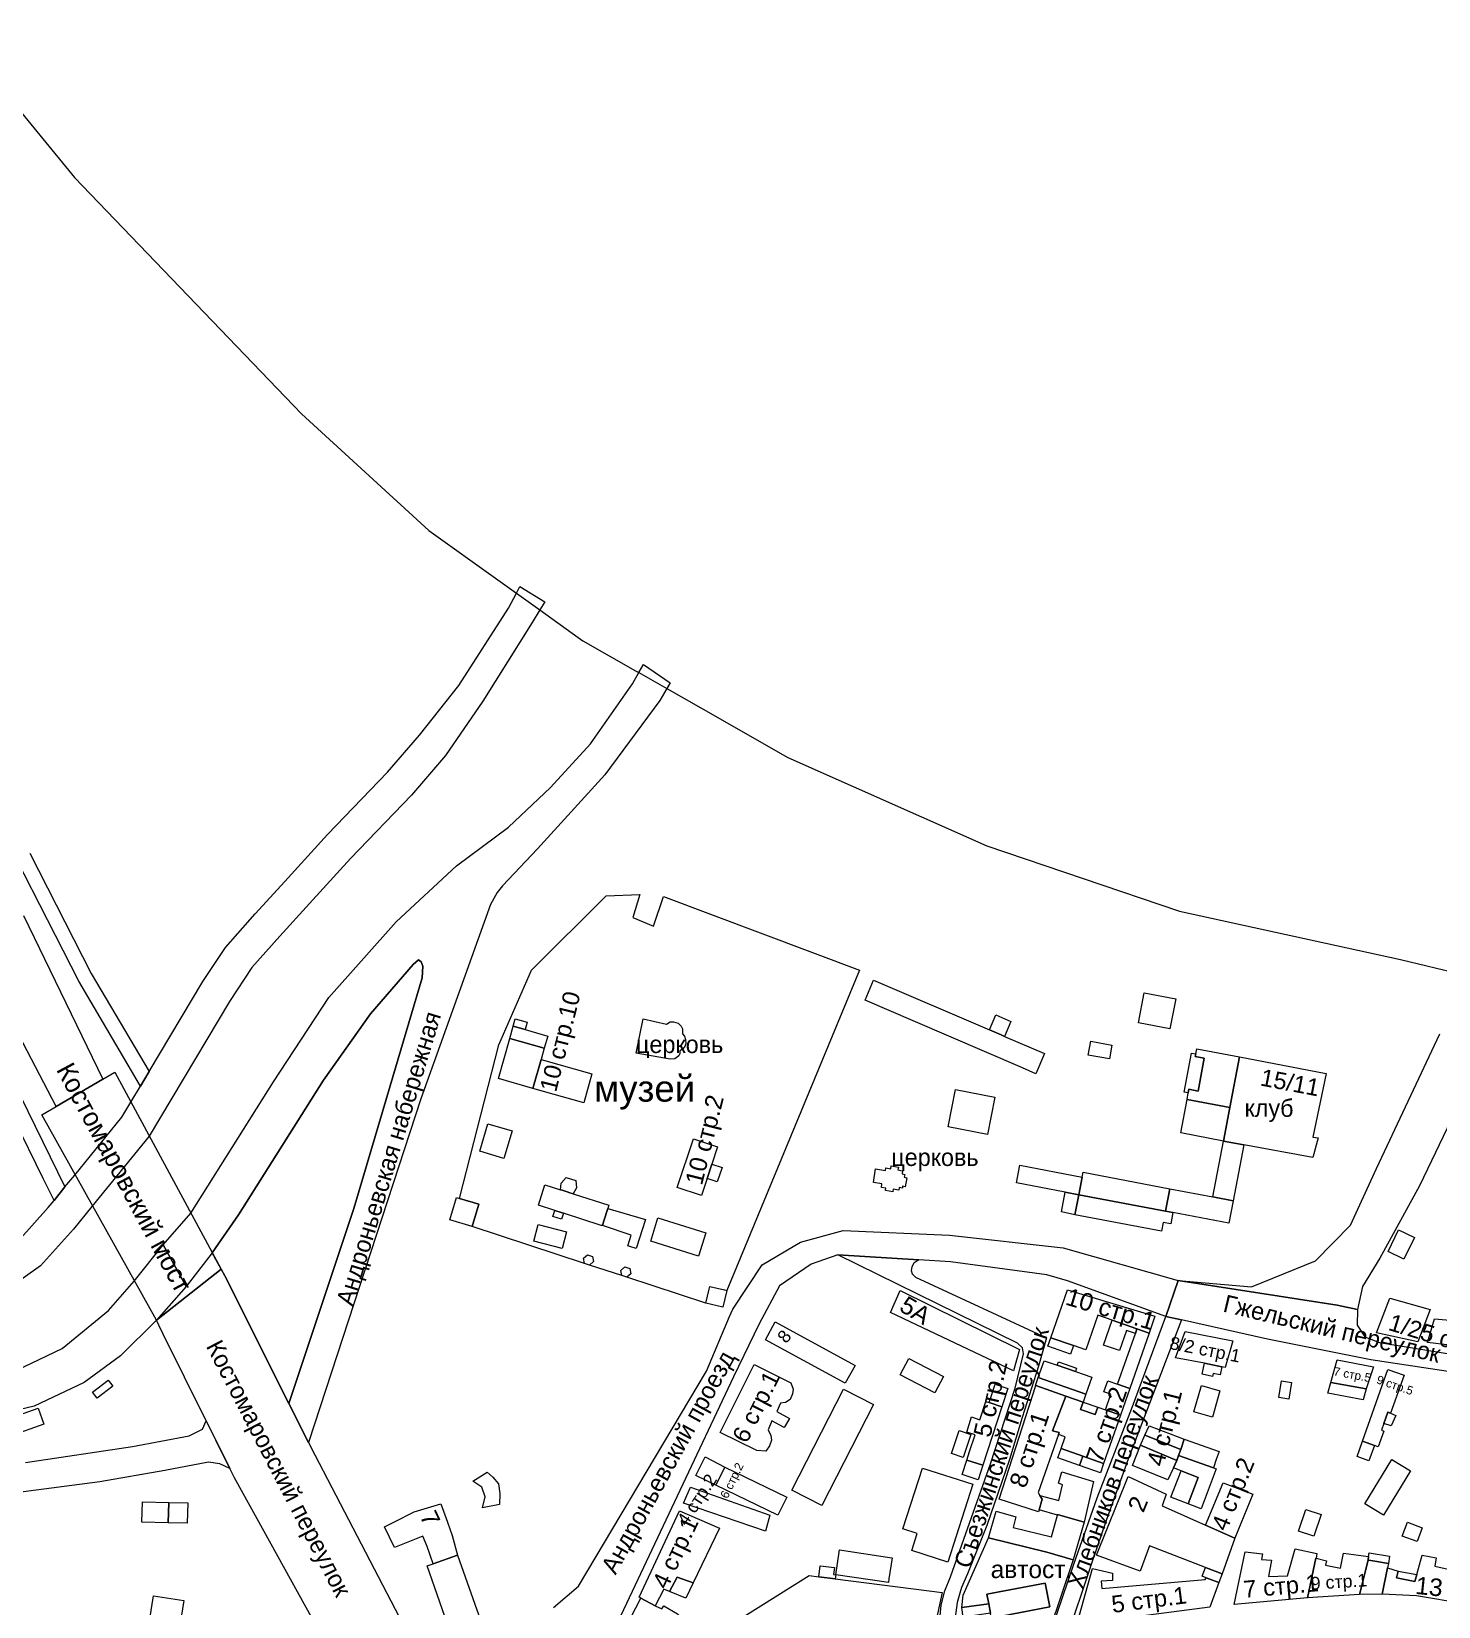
# Model space of a CAD drawing. Header units: metres. Extents: x 9999 to 15101, y 6965 to 11034.
# Drawn here: x 10581 to 11160, y 8936 to 9585 of the extents above; entities that cross this region are included whole.
import ezdxf
from ezdxf.enums import TextEntityAlignment as Align

# ---------------------------------------------------------------- set-up
doc = ezdxf.new("R2010")
doc.units = ezdxf.units.M
doc.header["$MEASUREMENT"] = 0
for name, color, linetype, lineweight in [('Слой 11', 7, 'Continuous', 0), ('Слой 14', 7, 'Continuous', 0), ('Слой 19', 7, 'Continuous', 0), ('Слой 25', 7, 'Continuous', 0), ('Слой 29', 7, 'Continuous', 0), ('Слой 3', 7, 'Continuous', 0), ('Слой 4', 7, 'Continuous', 0), ('Слой 41', 7, 'Continuous', 0), ('Слой 42', 7, 'Continuous', 0), ('Слой 43', 7, 'Continuous', 0), ('Слой 47', 7, 'Continuous', 0), ('Слой 53', 7, 'Continuous', 0), ('Слой 8', 7, 'Continuous', 0), ('Слой 9', 7, 'Continuous', 0)]:
    doc.layers.add(name, color=color, linetype=linetype, lineweight=lineweight)
doc.styles.add('Style-arial', font='arial.shx')
doc.styles.add('Style-bm431', font='bm431.shx')
doc.styles.add('Style-p131', font='p131.shx')

msp = doc.modelspace()

# ---------------------------------------------------------------- linework, layer by layer
at = {"layer": 'Слой 11', "color": 8, "linetype": 'Continuous', "lineweight": 0, "flags": 128}
msp.add_lwpolyline([(10921.6, 9198.08), (10867, 9066.25), (10865.38, 9059.3), (10858.3, 9060.95), (10825.82, 9071.65), (10823.76, 9072.33), (10810.43, 9076.7), (10808.37, 9077.38), (10762.12, 9092.63), (10764.84, 9101.73), (10756.96, 9104.09), (10773.12, 9167.36), (10786.56, 9198.08), (10817.28, 9228.8), (10831.2, 9229.28), (10828.34, 9219.78), (10836.85, 9216.27), (10840.96, 9228.48), (10921.6, 9198.08)], close=True, dxfattribs=at)
at = {"layer": 'Слой 14', "color": 8, "linetype": 'Continuous', "lineweight": 0, "flags": 128}
for points in [[(10963.72, 8935.68), (10964.37, 8940.8), (10974.76, 8964.43), (10998.74, 8958.45), (11009.65, 8955.3), (10999.8, 8926.35), (10977.39, 8923.3), (10977.07, 8924.13), (10975.89, 8931.34), (10999.93, 8935.93), (10998.07, 8945.7), (10974.08, 8941.12), (10974.81, 8937.2), (10963.72, 8935.68)], [(10951.9, 8917.77), (10861.74, 8907.33), (10861.12, 8918.05), (10859.44, 8918.31), (10858.38, 8928.14), (10873.95, 8931.93), (10900.9, 8948.86), (10904.9, 8948.32), (10911.65, 8947.5), (10955.59, 8941.85), (10953.12, 8930.42), (10951.9, 8917.77)]]:
    msp.add_lwpolyline(points, close=True, dxfattribs=at)
at = {"layer": 'Слой 19', "color": 8, "linetype": 'Continuous', "lineweight": 0, "flags": 128}
msp.add_lwpolyline([(10541.14, 9594.21), (10598.4, 9524.48), (10691.84, 9427.2), (10744.32, 9379.2), (10772.64, 9358.89), (10780.31, 9353.39), (10790, 9346.44), (10805.81, 9335.1), (10807.68, 9333.76), (10829.34, 9321.45), (10830.75, 9320.65), (10842.31, 9314.09), (10856.22, 9306.18), (10892.16, 9285.76), (10974.08, 9249.28), (11053.44, 9222.4), (11144.32, 9202.56), (11169.46, 9196.41)], dxfattribs=at)
at = {"layer": 'Слой 25', "color": 8, "linetype": 'Continuous', "lineweight": 0, "flags": 128}
for points in [[(10575.17, 9086.55), (10587.53, 9100.35), (10589.95, 9103.33), (10594.45, 9108.84), (10598.47, 9113.77), (10617.91, 9137.58), (10621.61, 9143.79), (10625.55, 9150.39), (10629.11, 9156.36), (10651.24, 9193.44), (10660.51, 9207.52), (10672.81, 9221.35), (10684.98, 9234.64), (10702.51, 9253.99), (10727.2, 9279.6), (10740.37, 9294.88), (10756.64, 9315.36), (10777.05, 9347.19), (10780.31, 9353.39), (10781.76, 9356.16), (10792, 9349.76), (10790, 9346.44), (10786.88, 9341.28), (10766.56, 9308.96), (10751.2, 9286.56), (10737.12, 9270.24), (10712, 9244.16), (10695.2, 9225.6), (10682.88, 9212.16), (10671.36, 9199.2), (10662.24, 9185.28), (10629.09, 9129.72), (10605.52, 9100.84), (10597.92, 9091.52), (10584.32, 9076.32), (10571.1, 9066.93)], [(10577.39, 9220.67), (10610.05, 9153.24), (10590.81, 9141.98), (10524.48, 9268.96)], [(10580, 9246.24), (10605.28, 9196.8), (10629.11, 9156.36), (10625.55, 9150.39), (10600.14, 9193.55), (10561.47, 9269.13)], [(10554.56, 9190.08), (10594.45, 9108.84), (10589.95, 9103.33), (10585.53, 9112.34), (10549.55, 9185.64)], [(11181.6, 9170.56), (11152.16, 9109.28), (11135.84, 9079.52), (11128.8, 9067.84), (11126.72, 9058.4), (11126.72, 9058.4), (11118.33, 9060.17), (11052.81, 9070.32), (11083.02, 9067.77), (11109.33, 9078.47), (11123.84, 9093.12), (11134.56, 9116.48), (11160.64, 9171.84)], [(10795.63, 8935.69), (10805.95, 8944.47), (10858.56, 9032.96), (10868.13, 9055.48), (10869.44, 9058.56), (10881.6, 9076.8), (10897.28, 9086.08), (10914.88, 9090.88), (10958.72, 9088.96), (11005.44, 9083.84), (11052.81, 9070.32), (11047.72, 9055.55), (11007.2, 9070.18), (10998.72, 9072.64), (10959.04, 9078.08), (10946.03, 9078.89), (10912.63, 9080.88), (10901.76, 9077.12), (10888.64, 9068.16), (10880.32, 9052.48), (10869.76, 9030.72), (10823.35, 8932.45)], [(10568.32, 9030.4), (10593.28, 9042.4), (10612.32, 9057.92), (10622.95, 9070.03), (10634.88, 9084.96), (10644.32, 9067.84), (10632.08, 9054.02), (10617.28, 9039.36), (10602.4, 9028.32), (10581.76, 9018.56), (10557.44, 9012.8)], [(10954.57, 8929.42), (10955.2, 8936.64), (10956.75, 8942.49), (10959.04, 8948.32), (10975.57, 8994.88), (10985.76, 9026.05), (10989.2, 9040.13), (10988.7, 9042.61), (10986.62, 9044.59), (10912.63, 9080.88), (10912.63, 9080.88), (10946.03, 9078.89), (10943.95, 9077.41), (10943.15, 9076.02), (10942.86, 9074.43), (10943.25, 9073.05), (10944.74, 9071.66), (10998.61, 9046.68), (10995.36, 9035.04), (10988.64, 9013.92), (10983.36, 8996.64), (10974.08, 8969.44), (10966.11, 8949.51), (10963.56, 8943.93), (10962.87, 8941.55), (10961.88, 8937.69), (10959.38, 8919.17)], [(10578.24, 8995.36), (10622.24, 9001.92), (10645.6, 9006.4), (10651.04, 9009.12), (10652.63, 9012.57), (10656.62, 9004.53), (10662.36, 8992.86), (10658.24, 8994.88), (10653.6, 8995.52), (10635.52, 8992.16), (10608.8, 8987.36), (10574.24, 8982.88)]]:
    msp.add_lwpolyline(points, dxfattribs=at)
for points in [[(10694.74, 9003.69), (10686.65, 9019.67), (10713.44, 9100), (10741.56, 9194.91), (10741.83, 9199.72), (10741.14, 9201.51), (10740.04, 9202.33), (10737.76, 9200.48), (10720.32, 9180.16), (10700.96, 9152.8), (10665.92, 9097.44), (10655.11, 9081.76), (10644.32, 9067.84), (10634.88, 9084.96), (10646.33, 9098.04), (10680.26, 9152.15), (10703.13, 9186.88), (10730.86, 9218), (10755.71, 9241.04), (10777.12, 9256.96), (10794.4, 9273.28), (10810.88, 9291.36), (10828.14, 9316.03), (10830.75, 9320.65), (10832.64, 9324), (10843.68, 9316.48), (10842.31, 9314.09), (10839.46, 9309.13), (10816.8, 9278.56), (10789.04, 9248.15), (10774.66, 9232.82), (10772.46, 9230.07), (10769.67, 9225.2), (10740.96, 9145.12), (10708.8, 9046.88), (10694.74, 9003.69)], [(10740.78, 8915.01), (10711.04, 8904.32), (10664.26, 8989.01), (10662.36, 8992.86), (10656.62, 9004.53), (10652.63, 9012.57), (10634.81, 9048.52), (10633.12, 9051.92), (10632.08, 9054.02), (10658.75, 9074.97), (10660.22, 9072.19), (10686.65, 9019.67), (10694.74, 9003.69), (10697.34, 8998.56), (10740.78, 8915.01)], [(11132.24, 9037.72), (11089.64, 9046.21), (11054.17, 9054.19), (11047.72, 9055.55), (11052.81, 9070.32), (11118.33, 9060.17), (11126.72, 9058.4), (11126.56, 9052), (11129.76, 9047.2), (11135.68, 9044.8), (11185.7, 9036.74), (11184.42, 9029.42), (11164.05, 9032.81), (11132.24, 9037.72)], [(11009.92, 8953.53), (11019.46, 8980.89), (11034.1, 9018.42), (11047.72, 9055.55), (11054.17, 9054.19), (11032.19, 8996.79), (11023.2, 8971.52), (11017.28, 8954.24), (11006.16, 8920.95), (10998.47, 8920.06), (11009.92, 8953.53)]]:
    msp.add_lwpolyline(points, close=True, dxfattribs=at)
at = {"layer": 'Слой 3', "color": 8, "linetype": 'Continuous', "lineweight": 0, "flags": 128}
for points in [[(10979.91, 9171.44), (10981.33, 9170.84), (10997.77, 9163.75), (10994.22, 9155.49), (10988.77, 9157.84), (10943.75, 9177.25), (10923.89, 9185.81), (10927.44, 9194.06), (10975.12, 9173.51), (10979.91, 9171.44)], [(11038.88, 9188.8), (11051.82, 9186.32), (11049.44, 9173.95), (11036.51, 9176.43), (11038.88, 9188.8)], [(10783.9, 9173.65), (10779.04, 9175.03), (10779.89, 9178.03), (10784.75, 9176.66), (10783.9, 9173.65)], [(10979.91, 9171.44), (10975.12, 9173.51), (10977.79, 9179.71), (10984, 9177.03), (10981.33, 9170.84), (10979.91, 9171.44)], [(10777.62, 9170.01), (10779.04, 9175.03), (10783.9, 9173.65), (10793.24, 9171.01), (10791.82, 9165.99), (10777.62, 9170.01)], [(10777.62, 9170.01), (10791.82, 9165.99), (10790.52, 9161.4), (10787.13, 9149.45), (10772.93, 9153.48), (10777.62, 9170.01)], [(11015.78, 9163.19), (11016.82, 9168.84), (11025.54, 9167.23), (11024.5, 9161.57), (11015.78, 9163.19)], [(11059.86, 9162.6), (11060.06, 9163.66), (11060.46, 9165.74), (11078.09, 9162.39), (11074.13, 9141.58), (11056.5, 9144.93), (11057.01, 9147.62), (11057.28, 9149.06), (11061.02, 9148.35), (11063.6, 9161.89), (11059.86, 9162.6)], [(10790.52, 9161.4), (10811.43, 9155.47), (10808.05, 9143.53), (10787.13, 9149.45), (10790.52, 9161.4)], [(11059.86, 9162.6), (11063.6, 9161.89), (11061.02, 9148.35), (11057.28, 9149.06), (11057.01, 9147.62), (11055.33, 9147.94), (11058.38, 9163.98), (11060.06, 9163.66), (11059.86, 9162.6)], [(11071.5, 9127.74), (11074.13, 9141.58), (11078.09, 9162.39), (11113.78, 9155.6), (11108.32, 9129.38), (11110.51, 9129.11), (11108.32, 9120.92), (11079.83, 9126.16), (11071.5, 9127.74)], [(10958.15, 9133.65), (10961.16, 9149.02), (10977.35, 9145.84), (10974.34, 9130.47), (10958.15, 9133.65)], [(11056.5, 9144.93), (11074.13, 9141.58), (11071.5, 9127.74), (11053.87, 9131.1), (11056.5, 9144.93)], [(10778.55, 9131.9), (10775.15, 9120.59), (10765.22, 9123.58), (10768.62, 9134.89), (10778.55, 9131.9)], [(10858.84, 9112.33), (10856.51, 9105.33), (10846.59, 9108.63), (10853.26, 9128.65), (10863.18, 9125.34), (10860.82, 9118.26), (10858.84, 9112.33)], [(11079.83, 9126.16), (11075.46, 9103.18), (11067.13, 9104.77), (11071.5, 9127.74), (11079.83, 9126.16)], [(10798.47, 9107.73), (10798.72, 9110.48), (10800.88, 9112.8), (10804.8, 9111.52), (10805.04, 9108.48), (10803.65, 9106.07), (10801.91, 9106.63), (10801.61, 9106.72), (10798.76, 9107.64), (10798.47, 9107.73)], [(10860.82, 9118.26), (10865.03, 9116.86), (10863.05, 9110.92), (10858.84, 9112.33), (10860.82, 9118.26)], [(11013.28, 9112.9), (11011.9, 9105.64), (11006.36, 9106.69), (10986.21, 9110.53), (10987.59, 9117.78), (11013.28, 9112.9)], [(11011.9, 9105.64), (11013.28, 9112.9), (11013.67, 9114.94), (11049.36, 9108.15), (11047.59, 9098.85), (11011.9, 9105.64)], [(10796.1, 9099.16), (10789.39, 9101.32), (10792.1, 9109.78), (10798.47, 9107.73), (10798.76, 9107.64), (10801.61, 9106.72), (10801.91, 9106.63), (10803.65, 9106.07), (10818.44, 9101.32), (10818.03, 9100.05), (10816.38, 9094.91), (10815.75, 9092.94), (10815.23, 9093.02), (10799.69, 9098.01), (10798.82, 9098.29), (10796.1, 9099.16)], [(11011.9, 9105.64), (11010.33, 9097.39), (11004.81, 9098.55), (11006.36, 9106.69), (11011.9, 9105.64)], [(11047.59, 9098.85), (11049.36, 9108.15), (11067.13, 9104.77), (11075.46, 9103.18), (11073.69, 9093.89), (11050.64, 9098.27), (11047.59, 9098.85)], [(10755.68, 9104.47), (10756.96, 9104.09), (10764.84, 9101.73), (10762.12, 9092.63), (10752.96, 9095.38), (10755.68, 9104.47)], [(10827.57, 9089.06), (10815.75, 9092.94), (10816.38, 9094.91), (10818.03, 9100.05), (10833.53, 9095.48), (10829.69, 9083.53), (10827.1, 9084.36), (10826.16, 9084.66), (10827.57, 9089.06)], [(11047.59, 9098.85), (11050.64, 9098.27), (11049.75, 9093.62), (11046.62, 9094.22), (11045.93, 9090.62), (11010.33, 9097.39), (11011.9, 9105.64), (11047.59, 9098.85)], [(10789.36, 9093.44), (10801.03, 9090.34), (10799.2, 9083.46), (10787.53, 9086.56), (10789.36, 9093.44)], [(10798.82, 9098.29), (10799.69, 9098.01), (10798.91, 9095.55), (10795.31, 9096.71), (10796.1, 9099.16), (10798.82, 9098.29)], [(10838.64, 9096.08), (10858.33, 9089.9), (10855.34, 9080.37), (10835.65, 9086.55), (10838.64, 9096.08)], [(11143.62, 9091.21), (11150.15, 9087.99), (11145.77, 9079.12), (11139.25, 9082.34), (11143.62, 9091.21)], [(10809.56, 9080.95), (10811.62, 9080.27), (10812.05, 9078.14), (10810.43, 9076.7), (10808.37, 9077.38), (10807.93, 9079.51), (10809.56, 9080.95)], [(10824.94, 9075.9), (10827, 9075.21), (10827.44, 9073.09), (10825.82, 9071.65), (10823.76, 9072.33), (10823.32, 9074.46), (10824.94, 9075.9)], [(10859.92, 9067.9), (10866.09, 9066.46), (10867, 9066.25), (10865.38, 9059.3), (10858.3, 9060.95), (10859.66, 9066.8), (10859.92, 9067.9)], [(10934.41, 9057.19), (10938.41, 9066.22), (10987.5, 9041.9), (10985, 9033.13), (10934.41, 9057.19)], [(11035.84, 9050.39), (11025.6, 9053.95), (11019.73, 9056), (11014.78, 9041.78), (11009.78, 9043.53), (11000.43, 9046.78), (11007.27, 9066.43), (11043.28, 9055.7), (11040.83, 9048.65), (11035.84, 9050.39)], [(11151.57, 9045.1), (11134.57, 9048.8), (11139.93, 9063.03), (11156.56, 9058.41), (11151.57, 9045.1)], [(11035.84, 9050.39), (11035.2, 9048.56), (11031.62, 9049.81), (11028.71, 9041.46), (11022.05, 9043.77), (11025.6, 9053.95), (11035.84, 9050.39)], [(11184.08, 9041.41), (11155.45, 9044.74), (11158.4, 9054.53), (11185.34, 9052.25), (11184.08, 9041.41)], [(10919.78, 9035.36), (10915.75, 9027.99), (10882.91, 9045.94), (10886.94, 9053.31), (10919.78, 9035.36)], [(11040.83, 9048.65), (11032.89, 9025.86), (11027.9, 9027.59), (11035.2, 9048.56), (11035.84, 9050.39), (11040.83, 9048.65)], [(11063.64, 9036.23), (11051.8, 9038.55), (11055.66, 9049.32), (11075.37, 9045.46), (11072.17, 9034.55), (11070.84, 9034.81), (11063.64, 9036.23)], [(11000.43, 9046.78), (11009.78, 9043.53), (11008.57, 9040.05), (10999.22, 9043.3), (11000.43, 9046.78)], [(10864.28, 9007.81), (10878.27, 9035.77), (10893.3, 9028.25), (10894.33, 9025.61), (10894.08, 9023.6), (10893.08, 9021.34), (10891.08, 9020.09), (10889.07, 9019.84), (10887.57, 9016.33), (10892.83, 9013.57), (10890.58, 9009.81), (10885.57, 9012.57), (10884.06, 9008.81), (10885.07, 9006.55), (10885.32, 9004.55), (10884.56, 9002.29), (10883.06, 9000.03), (10879.3, 9000.28), (10864.28, 9007.81)], [(10941.92, 9038.24), (10956.14, 9030.74), (10952.59, 9024.01), (10938.37, 9031.51), (10941.92, 9038.24)], [(10995.18, 9030.33), (10997.61, 9037.32), (11003.08, 9035.42), (11010.54, 9032.82), (11017.24, 9030.49), (11014.8, 9023.49), (10995.18, 9030.33)], [(11010.54, 9032.82), (11003.08, 9035.42), (11003.57, 9036.82), (11011.03, 9034.22), (11010.54, 9032.82)], [(11063.64, 9036.23), (11070.84, 9034.81), (11070.18, 9031.45), (11067.24, 9032.03), (11067.01, 9030.86), (11062.75, 9031.7), (11063.64, 9036.23)], [(11130.29, 9025.66), (11115.68, 9028.37), (11118.28, 9037.67), (11133.24, 9034.84), (11130.29, 9025.66)], [(10605.8, 9024.32), (10612.24, 9029.34), (10614.16, 9026.88), (10607.71, 9021.86), (10605.8, 9024.32)], [(10994.19, 9027.06), (10994.06, 9027.11), (10995.18, 9030.33), (11014.8, 9023.49), (11013.68, 9020.27), (11006.55, 9022.76), (10994.19, 9027.06)], [(11022.91, 9017.06), (11025.15, 9023.48), (11022.24, 9024.5), (11023.81, 9029.02), (11027.9, 9027.59), (11032.89, 9025.86), (11029.08, 9014.91), (11022.91, 9017.06)], [(11095.36, 9028.96), (11099.5, 9028.34), (11098.47, 9021.48), (11094.33, 9022.1), (11095.36, 9028.96)], [(11130.29, 9025.66), (11129, 9021.19), (11114.51, 9023.9), (11115.68, 9028.37), (11130.29, 9025.66)], [(11128.71, 9004.15), (11139.23, 9033.71), (11145.88, 9031.34), (11140.3, 9015.68), (11139.18, 9016.08), (11137.55, 9011.51), (11136.55, 9008.7), (11137.55, 9008.35), (11135.23, 9001.83), (11133.64, 9002.39), (11128.71, 9004.15)], [(10893.77, 8983.99), (10915.03, 9025.57), (10927.43, 9019.23), (10906.17, 8977.65), (10893.77, 8983.99)], [(10975.03, 9020.03), (10977.49, 9027.61), (10982.66, 9025.93), (10980.21, 9018.36), (10975.03, 9020.03)], [(10994.19, 9027.06), (11006.55, 9022.76), (11001.12, 9008.48), (11003.84, 9007.68), (11003.58, 9006.93), (10995.2, 8983.04), (10995.9, 8981.85), (10996.8, 8980.32), (10995.57, 8975.83), (10995.37, 8975.09), (10979.14, 8980.32), (10994.19, 9027.06)], [(11013.68, 9020.27), (11012.61, 9017.19), (11018.61, 9015.1), (11019.69, 9018.18), (11022.91, 9017.06), (11029.08, 9014.91), (11022.15, 8995.02), (11013.55, 8998.01), (11004.66, 9001.11), (11006.34, 9005.93), (11003.58, 9006.93), (11003.84, 9007.68), (11001.12, 9008.48), (11006.55, 9022.76), (11013.68, 9020.27)], [(11062.4, 9027.04), (11070, 9024.9), (11066.95, 9014.06), (11059.35, 9016.2), (11062.4, 9027.04)], [(10972.4, 8994.25), (10965.83, 8996.38), (10966.97, 8999.88), (10969.2, 9006.78), (10965.77, 9007.89), (10967.79, 9014.14), (10971.23, 9013.02), (10973.64, 9020.48), (10975.03, 9020.03), (10980.21, 9018.36), (10972.4, 8994.25)], [(11012.61, 9017.19), (11013.68, 9020.27), (11019.69, 9018.18), (11018.61, 9015.1), (11012.61, 9017.19)], [(11140.3, 9015.68), (11142.43, 9014.75), (11140.48, 9010.45), (11137.55, 9011.51), (11139.18, 9016.08), (11140.3, 9015.68)], [(10967.53, 9006.9), (10964.36, 8997.41), (10959.47, 8999.04), (10962.64, 9008.53), (10967.53, 9006.9)], [(11033.99, 8994.21), (11037.36, 9002.49), (11052.22, 8996.2), (11050.88, 8993.24), (11048.63, 8988.27), (11033.99, 8994.21)], [(11052.22, 8996.2), (11037.36, 9002.49), (11039.1, 9006.58), (11053.88, 9000.73), (11053.01, 8998.26), (11052.22, 8996.2)], [(11055.36, 9004.96), (11069.68, 8999.94), (11068.54, 8996.68), (11067.34, 8993.25), (11053.01, 8998.26), (11053.88, 9000.73), (11055.36, 9004.96)], [(11133.64, 9002.39), (11131.41, 8996.13), (11126.49, 8997.88), (11128.71, 9004.15), (11133.64, 9002.39)], [(10866.13, 8993.51), (10862.51, 8986.05), (10854.28, 8990.05), (10858, 8997.7), (10866.13, 8993.51)], [(10972.4, 8994.25), (10970.46, 8988.27), (10963.9, 8990.4), (10965.83, 8996.38), (10972.4, 8994.25)], [(11013.55, 8998.01), (11012.21, 8994.18), (11003.32, 8997.27), (11004.66, 9001.11), (11013.55, 8998.01)], [(11013.55, 8998.01), (11022.15, 8995.02), (11020.81, 8991.18), (11012.21, 8994.18), (11013.55, 8998.01)], [(11067.34, 8993.25), (11068.48, 8992.8), (11062.24, 8976.32), (11056.91, 8978.36), (11061.12, 8989.28), (11054.08, 8992), (11050.88, 8993.24), (11052.22, 8996.2), (11053.01, 8998.26), (11067.34, 8993.25)], [(11148.52, 8992.01), (11137.36, 8973.68), (11129.7, 8978.34), (11140.86, 8996.67), (11148.52, 8992.01)], [(10888.02, 8973.66), (10862.51, 8986.05), (10866.13, 8993.51), (10891.64, 8981.11), (10888.02, 8973.66)], [(10947.51, 8993.07), (10968.27, 8986.41), (10957.99, 8954.35), (10943.1, 8959.12), (10945.35, 8966.13), (10939.47, 8968.01), (10947.51, 8993.07)], [(10995.9, 8981.85), (11003.72, 8979.78), (11005.26, 8986.21), (11003.59, 8986.85), (11004.88, 8991.6), (11018, 8987.62), (11014.11, 8970.77), (11003.2, 8973.92), (11003.15, 8973.76), (10995.57, 8975.83), (10996.8, 8980.32), (10995.9, 8981.85)], [(11037.2, 8950.59), (11019.2, 8957.28), (11032.18, 8989.58), (11047.84, 8982.34), (11046.24, 8977.52), (11064.12, 8969.59), (11076.15, 8964.26), (11070.93, 8949.59), (11064.09, 8952.21), (11041.02, 8961.04), (11037.2, 8950.59)], [(11054.08, 8992), (11061.12, 8989.28), (11056.91, 8978.36), (11049.87, 8981.08), (11054.08, 8992)], [(10882.97, 8967.15), (10849.09, 8978.64), (10852.06, 8985.18), (10884.76, 8973.69), (10882.97, 8967.15)], [(11076.15, 8964.26), (11064.12, 8969.59), (11071.36, 8987.04), (11083.52, 8982.4), (11076.15, 8964.26)], [(10636.92, 8970.59), (10626.14, 8970.83), (10626.37, 8979.23), (10637.15, 8978.94), (10636.92, 8970.59)], [(10636.92, 8970.59), (10637.15, 8978.94), (10645.06, 8978.73), (10644.83, 8970.37), (10636.92, 8970.59)], [(10746.07, 8953.69), (10743.59, 8960.74), (10741.76, 8965.04), (10730.08, 8960.4), (10726.08, 8968.88), (10730.08, 8970.96), (10738.24, 8975.12), (10749.28, 8978.4), (10752, 8970.88), (10753.84, 8965.36), (10756.14, 8957.23), (10746.07, 8953.69)], [(10830.83, 8939.95), (10847.5, 8975.45), (10863.99, 8968.39), (10853.19, 8945.83), (10846.52, 8948.19), (10843.39, 8942.3), (10841.03, 8943.28), (10837.5, 8936.42), (10831.52, 8939.58), (10830.83, 8939.95)], [(11014.11, 8970.77), (11009.65, 8955.3), (10998.74, 8958.45), (10974.76, 8964.43), (10977.96, 8975.3), (10986.02, 8973.03), (10984.92, 8968.65), (11000.64, 8964.74), (11003.15, 8973.76), (11003.2, 8973.92), (11014.11, 8970.77)], [(11105.35, 8976.09), (11111.7, 8973.99), (11108.74, 8965.06), (11102.4, 8967.16), (11105.35, 8976.09)], [(11147.23, 8970.79), (11153.35, 8968.54), (11151.24, 8962.79), (11145.13, 8965.05), (11147.23, 8970.79)], [(10746.07, 8953.69), (10756.14, 8957.23), (10765.53, 8930.49), (10752.93, 8926.06), (10743.53, 8952.8), (10746.07, 8953.69)], [(10913.44, 8959.36), (10934.96, 8956.19), (10935.04, 8956.18), (10933.76, 8947.51), (10933.53, 8945.91), (10911.93, 8949.08), (10913.44, 8959.36)], [(11106.09, 8939.72), (11075.95, 8936.93), (11080.37, 8958.63), (11087.6, 8957.83), (11087.2, 8955.42), (11091.21, 8955.22), (11090.02, 8948.51), (11097.85, 8948.67), (11100.99, 8959.79), (11109.92, 8957.92), (11109.72, 8955.97), (11109.56, 8956.01), (11106.09, 8939.72)], [(11106.09, 8939.72), (11109.56, 8956.01), (11109.72, 8955.97), (11113.89, 8954.85), (11113.55, 8953.18), (11119.72, 8951.81), (11120.88, 8958.01), (11131.27, 8956.66), (11131.04, 8955.18), (11127.56, 8941.09), (11106.09, 8939.72)], [(11131.52, 8958.22), (11139.92, 8956.88), (11139.43, 8953.84), (11132.19, 8955), (11131.04, 8955.18), (11131.27, 8956.66), (11131.52, 8958.22)], [(11142.69, 8947.85), (11150.35, 8946.35), (11151.16, 8949.27), (11153.35, 8957.18), (11159.01, 8956.18), (11158.51, 8952.68), (11168.33, 8950.51), (11170.5, 8960.01), (11175.66, 8959.01), (11170.67, 8937.18), (11151.02, 8940.52), (11136.86, 8941.18), (11139.01, 8952.05), (11143.36, 8950.68), (11142.69, 8947.85)], [(10905.47, 8952.79), (10911.26, 8952.1), (10910.95, 8949.23), (10911.93, 8949.08), (10911.65, 8947.5), (10904.9, 8948.32), (10905.47, 8952.79)], [(11069.55, 8945.96), (11065.84, 8935.84), (11011.1, 8928.69), (11017.52, 8951.8), (11025.76, 8949.79), (11025.76, 8946.77), (11021.14, 8946.57), (11021.34, 8943.56), (11064, 8947.23), (11064.36, 8947.95), (11069.55, 8945.96)], [(11069.55, 8945.96), (11064.36, 8947.95), (11062.7, 8948.58), (11064.09, 8952.21), (11070.93, 8949.59), (11069.55, 8945.96)], [(11127.56, 8941.09), (11131.04, 8955.18), (11132.19, 8955), (11139.43, 8953.84), (11139.01, 8952.05), (11136.86, 8941.18), (11127.56, 8941.09)], [(11142.69, 8947.85), (11143.36, 8950.68), (11151.16, 8949.27), (11150.35, 8946.35), (11142.69, 8947.85)], [(10846.52, 8948.19), (10853.19, 8945.83), (10850.09, 8939.53), (10843.39, 8942.3), (10846.52, 8948.19)], [(10974.08, 8941.12), (10998.07, 8945.7), (10999.93, 8935.93), (10975.89, 8931.34), (10975.53, 8933.28), (10974.81, 8937.2), (10974.08, 8941.12)], [(10627.38, 8918.12), (10630.91, 8940.48), (10643.42, 8938.51), (10639.89, 8916.15), (10627.38, 8918.12)], [(10831.52, 8939.58), (10837.5, 8936.42), (10840.23, 8935.09), (10840.98, 8936.39), (10846.66, 8933.04), (10850.51, 8929.38), (10852.34, 8926.95), (10854.06, 8918.42), (10857.61, 8918.93), (10858.63, 8907.56), (10814.2, 8902.28), (10813.08, 8903.7), (10831.52, 8939.58)], [(10975.53, 8933.28), (10964.32, 8931.68), (10963.72, 8935.68), (10974.81, 8937.2), (10975.53, 8933.28)]]:
    msp.add_lwpolyline(points, close=True, dxfattribs=at)
at = {"layer": 'Слой 4', "color": 8, "linetype": 'Continuous', "lineweight": 0, "flags": 128}
for points in [[(10832.48, 9178.08), (10842.16, 9175.92), (10843.6, 9176.88), (10844.96, 9176.88), (10846.88, 9176.32), (10848.24, 9175.04), (10848.72, 9173.92), (10848.8, 9171.84), (10849.52, 9170.96), (10850, 9169.52), (10850.16, 9167.92), (10849.76, 9166.72), (10848.8, 9165.6), (10847.68, 9164.96), (10847.68, 9163.76), (10847.28, 9162.8), (10845.6, 9161.68), (10843.68, 9161.52), (10829.6, 9164), (10832.48, 9178.08)], [(10928.27, 9116.26), (10932.26, 9115.57), (10932.46, 9116.72), (10934.53, 9116.36), (10934.72, 9117.49), (10937.62, 9116.99), (10937.42, 9115.86), (10939.37, 9115.52), (10939.14, 9114.19), (10940.23, 9114), (10940.03, 9112.84), (10941.04, 9112.67), (10940.4, 9108.97), (10939.39, 9109.14), (10939.26, 9108.37), (10937.97, 9108.59), (10937.78, 9107.51), (10935.51, 9107.9), (10935.33, 9106.9), (10932.33, 9107.42), (10932.49, 9108.36), (10930.62, 9108.68), (10930.87, 9110.13), (10927.32, 9110.74), (10928.27, 9116.26)]]:
    msp.add_lwpolyline(points, close=True, dxfattribs=at)
at = {"layer": 'Слой 41', "color": 8, "linetype": 'Continuous', "lineweight": 0, "flags": 128}
msp.add_lwpolyline([(10632.08, 9054.02), (10584.96, 9138.56), (10590.81, 9141.98), (10610.05, 9153.24), (10615.04, 9156.16), (10658.75, 9074.97), (10632.08, 9054.02)], close=True, dxfattribs=at)
at = {"layer": 'Слой 43', "color": 8, "linetype": 'Continuous', "lineweight": 0, "flags": 128}
msp.add_lwpolyline([(10762.44, 8987.76), (10768.27, 8991.45), (10770.66, 8989.35), (10772.92, 8986.56), (10773.47, 8982.66), (10773.41, 8978.03), (10766.43, 8976.75), (10767.52, 8981.24), (10766.09, 8985.18), (10762.44, 8987.76)], close=True, dxfattribs=at)
at = {"layer": 'Слой 47', "color": 8, "linetype": 'Continuous', "lineweight": 0, "flags": 128}
msp.add_lwpolyline([(10686.65, 9019.67), (10660.22, 9072.19), (10658.75, 9074.97), (10655.11, 9081.76), (10665.92, 9097.44), (10700.96, 9152.8), (10720.32, 9180.16), (10737.76, 9200.48), (10740.04, 9202.33), (10741.14, 9201.51), (10741.83, 9199.72), (10741.56, 9194.91), (10713.44, 9100), (10686.65, 9019.67)], close=True, dxfattribs=at)
at = {"layer": 'Слой 53', "color": 8, "linetype": 'Continuous', "lineweight": 0, "flags": 128}
for points in [[(10569.58, 9012.89), (10583.46, 9017.83), (10585.81, 9011.24), (10571.93, 9006.3), (10569.58, 9012.89)], [(11053.88, 9000.73), (11039.1, 9006.58), (11040.83, 9010.5), (11055.36, 9004.96), (11053.88, 9000.73)]]:
    msp.add_lwpolyline(points, close=True, dxfattribs=at)

# ---------------------------------------------------------------- texts
at = {"layer": 'Слой 11', "color": 8, "linetype": 'Continuous', "lineweight": 0, "style": 'Style-arial'}
msp.add_text('музей', height=10.8, dxfattribs=at).set_placement((10812.32, 9143.97))
at = {"layer": 'Слой 14', "color": 8, "linetype": 'Continuous', "lineweight": 0, "style": 'Style-arial'}
msp.add_text('автост.', height=7.2, dxfattribs=at).set_placement((10975.64, 8947.8))
at = {"layer": 'Слой 29', "color": 8, "linetype": 'Continuous', "lineweight": 0, "style": 'Style-p131'}
for s, rotation, p in [('Андроньевская набережная', 73.1, (10712.9, 9059.42)), ('Гжельский переулок', 346.6, (11070.93, 9057.59)), ('Съезжинский переулок', 71.7, (10967.22, 8951.31)), ('Костомаровский переулок', 297.4, (10652.36, 9043.33)), ('Андроньевский проезд', 61.2, (10821.18, 8948.85)), ('Хлебников переулок', 70.2, (11013.46, 8942.85))]:
    msp.add_text(s, height=7.2, rotation=rotation, dxfattribs=at).set_placement(p)
at = {"layer": 'Слой 42', "color": 8, "linetype": 'Continuous', "lineweight": 0, "style": 'Style-bm431'}
msp.add_text('Костомаровский мост', height=7.8, rotation=298.2, dxfattribs=at).set_placement((10590.67, 9157.21))
at = {"layer": 'Слой 8', "color": 8, "linetype": 'Continuous', "lineweight": 0, "style": 'Style-p131'}
for s, p in [('церковь', (10829.6, 9164)), ('клуб', (11080.17, 9137.75)), ('церковь', (10934.72, 9117.49))]:
    msp.add_text(s, height=7.2, dxfattribs=at).set_placement(p)
at = {"layer": 'Слой 9', "color": 8, "linetype": 'Continuous', "lineweight": 0, "style": 'Style-arial'}
for s, rotation, p in [('10 стр.10', 76, (10796.66, 9147.58)), ('15/11', 349.2, (11086.26, 9150.71)), ('1/25 стр.1', 343.2, (11138.93, 9050.06)), ('7 стр.1', 5.2, (11079.98, 8939.62))]:
    msp.add_text(s, height=7, rotation=rotation, dxfattribs=at).set_placement(p)
for s, rotation, p in [('10 стр.2', 76, (10849.74, 9110.94)), ('5А', 328.8, (10941.22, 9064.34)), ('10 стр.1', 343.4, (11008.05, 9067.42)), ('5 стр.2', 77, (10968.42, 9006.95)), ('7 стр.2', 70.7, (11014.6, 8997.04)), ('4 стр.1', 76, (11039.82, 8995.1)), ('8 стр.1', 72.1, (10983.16, 8986.63)), ('2', 68.1, (11031.84, 8977.05)), ('7', 295, (10746.9, 8976.46)), ('13 стр.1', 354, (11151.01, 8948.48))]:
    msp.add_text(s, height=7.2, rotation=rotation, dxfattribs=at).set_placement(p, align=Align.TOP_LEFT)
for s, height, rotation, p in [('8', 5.25, 51.3, (10890.64, 9047.3)), ('8/2 стр.1', 5.25, 348.9, (11063.96, 9041.93)), ('7 стр.5', 3.5, 349.3, (11124.56, 9031.6)), ('6 стр.1', 7, 63.4, (10879.01, 9018.36)), ('9 стр.5', 3.5, 341.1, (11142.13, 9027.22)), ('4 стр.2', 7, 67.9, (11075.37, 8982.41)), ('4 стр.2', 5.25, 56.8, (10854.67, 8980.11)), ('6 стр.2', 3.5, 64, (10869.07, 8987.98)), ('4 стр.1', 7, 64.8, (10845.76, 8958.3)), ('5 стр.1', 7, 7.4, (11040.83, 8938.92)), ('9 стр.1', 5.25, 3.6, (11119.06, 8946.3))]:
    msp.add_text(s, height=height, rotation=rotation, dxfattribs=at).set_placement(p, align=Align.MIDDLE_CENTER)

doc.saveas('drawing.dxf')
